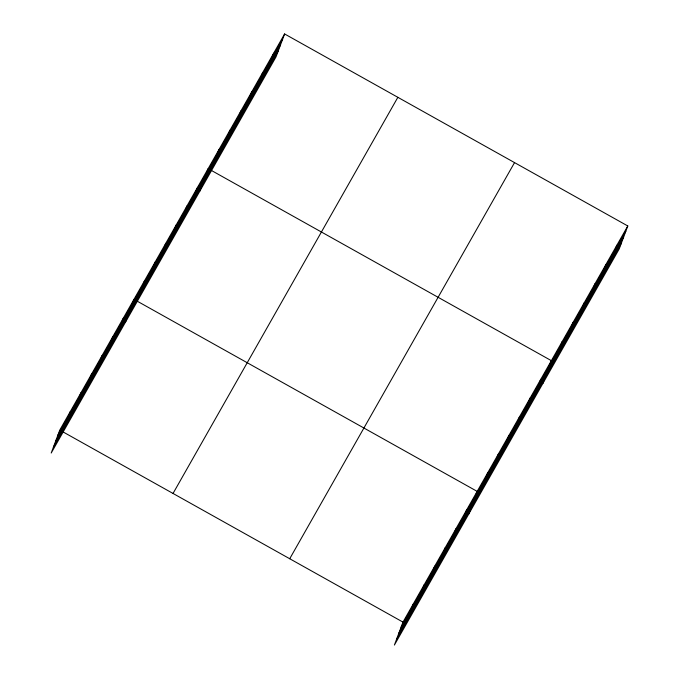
<?xml version="1.0" encoding="UTF-8"?>
<svg xmlns="http://www.w3.org/2000/svg" width="679" height="679" viewBox="0 0 679 679"><rect width="100%" height="100%" fill="white"/><g stroke="black" fill="none" stroke-linecap="round" stroke-linejoin="round"><path stroke-width="1.02" d="M68.443 416.592L70.378 411.415M79.036 397.919L80.979 392.742M89.636 379.238L91.572 374.061M100.237 360.566L102.173 355.389M110.838 341.893L112.773 336.716M121.431 323.221L123.374 318.035M125.394 322.304L133.967 299.363M142.632 285.867L144.568 280.69M153.233 267.195L155.168 262.009M163.826 248.514L165.769 243.337M174.427 229.842L176.362 224.664M185.028 211.169L186.963 205.992M195.628 192.488L197.564 187.311M199.584 191.58L208.156 168.638M217.144 154.574L219.079 149.397M228.068 135.333L230.003 130.156M238.983 116.092L240.918 110.915M249.906 96.851L251.841 91.673M260.821 77.61L262.756 72.432M271.744 58.369L273.679 53.191M284.603 33.95L276.022 56.892L51.205 453.029L59.777 430.087L284.603 33.95L627.795 225.971L619.223 248.913L394.397 645.05L402.978 622.108L627.795 225.971M411.644 608.613L413.579 603.436M422.236 589.941L424.171 584.763M432.837 571.26L434.772 566.082M443.438 552.587L445.373 547.41M454.039 533.915L455.974 528.737M464.631 515.242L466.566 510.056M468.595 514.326L477.167 491.384L136.666 300.873M485.833 477.889L487.768 472.711M496.425 459.216L498.369 454.03M507.026 440.535L508.961 435.358M517.627 421.863L519.562 416.685M528.228 403.19L530.163 398.004M538.82 384.509L540.764 379.332M542.784 383.601L551.356 360.659L210.855 170.149M560.345 346.596L562.28 341.418M571.26 327.354L573.195 322.177M582.183 308.113L584.118 302.936M593.106 288.872L595.042 283.695M604.021 269.631L605.957 264.454M614.945 250.39L616.88 245.212M57.842 435.264L282.659 39.127M55.653 441.129L280.469 44.992M53.395 447.164L278.212 51.027M173.035 493.455L397.852 97.318M289.721 558.741L514.546 162.604M401.043 627.286L625.86 231.149M398.853 633.151L623.67 237.013M396.595 639.185L621.412 243.048M62.476 431.598L402.978 622.108"/></g></svg>
